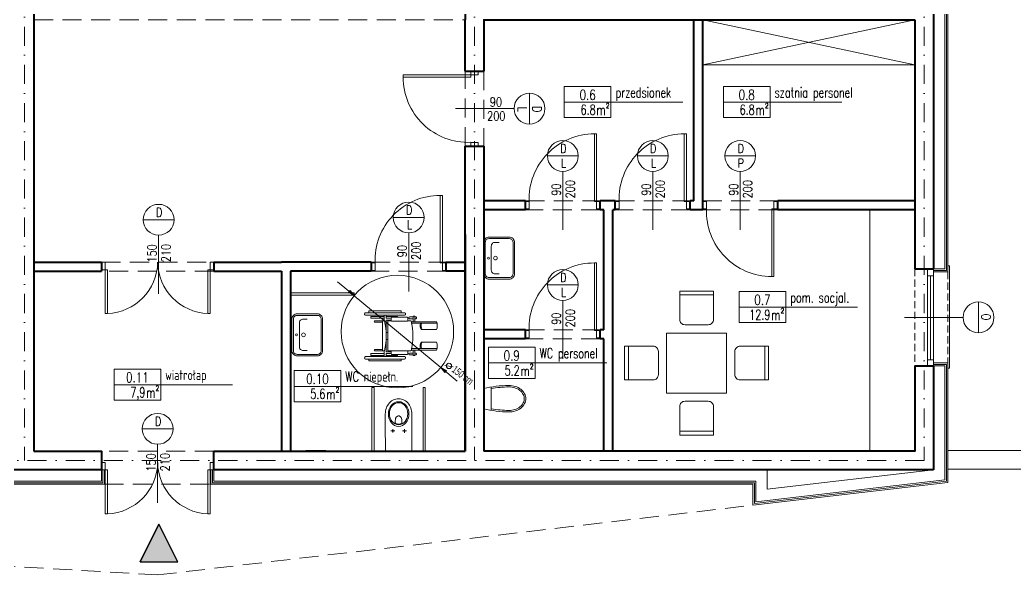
# Model space of a CAD drawing. Header units: millimetres. Extents: x -105266 to 178069, y 491 to 168574.
# Drawn here: x 10155 to 11482, y 27174 to 27932 of the extents above; entities that cross this region are included whole.
import ezdxf
from ezdxf.enums import TextEntityAlignment as Align

# ---------------------------------------------------------------- set-up
doc = ezdxf.new("R2010")
doc.units = ezdxf.units.MM
for name, pattern in [('DASHDOT', [25.4, 12.7, -6.35, 0, -6.35]), ('DASHED', [19.05, 12.7, -6.35]), ('HIDDEN2', [4.7625, 3.175, -1.5875])]:
    doc.linetypes.add(name, pattern=pattern)
doc.layers.get('defpoints').update_dxf_attribs({"color": 4})
for name, color, linetype, lineweight in [('A- NAD', 111, 'DASHED', 15), ('A-MEBLE', 253, 'Continuous', 5), ('A-OSIE', 7, 'DASHDOT', 0), ('A-SCIANY DZIAŁOWE', 1, 'Continuous', 40), ('A-STOLARKA OKIENNA', 1, 'Continuous', 5), ('A-WIDOK', 111, 'Continuous', 15), ('A-wykończenia', 6, 'Continuous', 13), ('A04_KONSTRUKCJA PONIZEJ', 2, 'HIDDEN2', 0), ('A07_DRZWI_OKNA', 4, 'Continuous', 5), ('A08_OPIS DRZWI_OKIEN', 9, 'Continuous', 9), ('A10_OPIS', 4, 'Continuous', 15), ('A13_WYPOSAZENIE SANITARNE', 41, 'Continuous', 9), ('A16_OPIS_POM', 2, 'Continuous', 9), ('sciany murowane', 3, 'Continuous', 40)]:
    doc.layers.add(name, color=color, linetype=linetype, lineweight=lineweight)
doc.styles.add('ROMANS', font='romans', dxfattribs={"width": 0.7})
doc.styles.add('WYM', font='ROMANS.SHX', dxfattribs={"width": 0.75})
doc.dimstyles.new('PM-100', dxfattribs={"dimscale": 2.8, "dimtxt": 8, "dimasz": 0.5, "dimexe": 0, "dimexo": 0, "dimgap": 2, "dimtad": 1, "dimdec": 1, "dimrnd": 0.1, "dimzin": 13, "dimdsep": 46, "dimtxsty": 'ROMANS', "dimblk": 'Q', "dimcen": 0, "dimse1": 1, "dimse2": 1, "dimclrd": 256, "dimclre": 251, "dimclrt": 41, "dimadec": 1, "dimazin": 0, "dimtfac": 1, "dimtdec": 1, "dimtix": 1, "dimtmove": 1, "dimatfit": 0, "dimldrblk": 'NONE', "dimfxl": 1, "dimtolj": 1, "dimtzin": 13, "dimlwd": -1, "dimlwe": 0, "dimarcsym": 0})

# ---------------------------------------------------------------- blocks, each defined once
blk = doc.blocks.new('A$C0A0820CA')
at = {"layer": 'A-STOLARKA OKIENNA'}
for points in [[(5, 5), (5, 95), (8, 95), (8, 5)], [(0, 5), (5, 5), (5, -5), (0, -5)], [(95, 5), (100, 5), (100, -5), (95, -5)]]:
    blk.add_lwpolyline(points, close=True, dxfattribs=at)
blk.add_arc((8.4, 8.4), 86.6, 357.7776, 90.2803, dxfattribs=at)
blk = doc.blocks.new('MW-0-152')
at = {"layer": 'A13_WYPOSAZENIE SANITARNE', "linetype": 'ByBlock'}
blk.add_line((-15.5, -10), (15.5, -10), dxfattribs=at)
blk.add_lwpolyline([(-13.5, 0, 0.053819), (-17.7, -33.3, 0.078305), (-16.3, -42.2, 0.087719), (-12.6, -49.3, 0.105432), (-6.6, -54.4, 0.122623), (0, -56, 0.122623), (6.6, -54.4, 0.105432), (12.6, -49.3, 0.087719), (16.3, -42.2, 0.078305), (17.7, -33.3, 0.053819), (13.5, 0)], format="xyb", close=True, dxfattribs=at)
blk.add_lwpolyline([(-13.5, -10, 0.037963), (-15.7, -33.3, 0.078126), (-14.4, -41.6, 0.087719), (-11, -48.1, 0.105432), (-5.6, -52.6, 0.122623), (0, -54, 0.122623), (5.6, -52.6, 0.105432), (11, -48.1, 0.087719), (14.4, -41.6, 0.078126), (15.7, -33.3, 0.037963), (13.5, -10)], format="xyb", dxfattribs=at)
blk = doc.blocks.new('MW-0-105')
at = {"layer": 'A13_WYPOSAZENIE SANITARNE', "linetype": 'ByBlock'}
for points in [[(-21, -41), (21, -41, 0.414214), (28, -34), (28, -7, 0.414214), (21, 0), (-21, 0, 0.414214), (-28, -7), (-28, -34, 0.414214)], [(-21, -39), (21, -39, 0.414214), (26, -34), (26, -7, 0.414214), (21, -2), (-21, -2, 0.414214), (-26, -7), (-26, -34, 0.414214)]]:
    blk.add_lwpolyline(points, format="xyb", close=True, dxfattribs=at)
blk.add_lwpolyline([(21, -20.5), (21, -15, 0.414214), (16, -10), (-16, -10, 0.414214), (-21, -15), (-21, -20.5)], format="xyb", dxfattribs=at)
for centre, radius in [((0, -15.5), 2.5), ((0, -6.3), 1.29)]:
    blk.add_circle(centre, radius, dxfattribs=at)
blk = doc.blocks.new('B05X0605')
at = {"layer": 'A-MEBLE', "linetype": 'Continuous'}
for p, q in [((118.5, 187), (73.5, 187)), ((5, 118.5), (5, 73.5)), ((187, 118.5), (187, 73.5)), ((118.5, 5), (73.5, 5))]:
    blk.add_line(p, q, dxfattribs=at)
for points in [[(73.5, 154, 0.414214), (80.5, 147), (111.5, 147, 0.414214), (118.5, 154), (118.5, 192), (73.5, 192)], [(38, 73.5, 0.414214), (45, 80.5), (45, 111.5, 0.414214), (38, 118.5), (0, 118.5), (0, 73.5)], [(154, 73.5, -0.414214), (147, 80.5), (147, 111.5, -0.414214), (154, 118.5), (192, 118.5), (192, 73.5)], [(73.5, 38, -0.414214), (80.5, 45), (111.5, 45, -0.414214), (118.5, 38), (118.5, 0), (73.5, 0)]]:
    blk.add_lwpolyline(points, format="xyb", close=True, dxfattribs=at)
at = {"layer": 'A-MEBLE'}
blk.add_lwpolyline([(56, 136), (136, 136), (136, 56), (56, 56)], close=True, dxfattribs=at)
blk = doc.blocks.new('A$C06155931')
at = {"layer": 'A-STOLARKA OKIENNA'}
for points in [[(5, 5), (5, 63.4), (8, 63.4), (8, 5)], [(142, 5), (142, 63.4), (145, 63.4), (145, 5)], [(0, 5), (5, 5), (5, -5), (0, -5)], [(0, 5), (5, 5), (5, -5), (0, -5)], [(145, 5), (150, 5), (150, -5), (145, -5)]]:
    blk.add_lwpolyline(points, close=True, dxfattribs=at)
for centre, start, end in [((5.3, -6.3), 1.0982, 87.7503), ((144.7, -6.3), 92.2497, 178.9018)]:
    blk.add_arc(centre, 69.8, start, end, dxfattribs=at)
blk = doc.blocks.new('A$C3C107989')
at = {"layer": 'A13_WYPOSAZENIE SANITARNE', "lineweight": 0}
for points in [[(17.6, 0), (17.7, -12), (17.8, -23.9), (17.8, -47.8), (17.8, -49.8), (17.6, -51.8), (17.3, -53.7), (16.9, -55.7), (16.3, -57.6), (15.5, -59.4), (14.6, -61.2), (13.5, -62.8), (12.3, -64.3), (10.8, -65.7), (9.3, -67), (7.6, -68), (5.8, -68.8), (3.9, -69.5), (2, -69.9), (0, -70), (-2, -69.9), (-4, -69.5), (-5.8, -68.8), (-7.6, -68), (-9.3, -67), (-10.9, -65.7), (-12.3, -64.3), (-13.6, -62.8), (-14.7, -61.2), (-15.6, -59.4), (-16.3, -57.6), (-16.9, -55.7), (-17.3, -53.7), (-17.6, -51.8), (-17.8, -49.8), (-17.8, -47.8), (-17.8, -23.9), (-17.7, -12), (-17.6, 0)], [(-17.6, 0), (17.6, 0)]]:
    blk.add_lwpolyline(points, dxfattribs=at)
for points in [[(-7.8, -27.7), (-7.5, -27.7), (-7.2, -27.5), (-7.1, -27.3), (-7, -27), (-7.1, -26.7), (-7.2, -26.5), (-7.5, -26.3), (-7.8, -26.2), (-8, -26.3), (-8.3, -26.5), (-8.5, -26.7), (-8.5, -27), (-8.5, -27.3), (-8.3, -27.5), (-8, -27.7)], [(-4.5, -37.9), (-4.4, -37.6), (-4.3, -37.3), (-4.1, -37.1), (-3.8, -36.9), (-2.9, -36.5), (-2, -36.3), (-1, -36.1), (0, -36.1), (1, -36.1), (2, -36.3), (2.9, -36.5), (3.8, -36.9), (4.1, -37.1), (4.3, -37.3), (4.4, -37.6), (4.4, -37.9), (4.4, -40.7), (4.3, -42.1), (4, -43.5), (3.8, -44.2), (3.5, -44.9), (3.1, -45.5), (2.6, -46), (2, -46.4), (1.4, -46.7), (0.7, -47), (0, -47), (-0.7, -47), (-1.4, -46.7), (-2.1, -46.4), (-2.6, -46), (-3.1, -45.5), (-3.5, -44.9), (-3.8, -44.2), (-4, -43.5), (-4.3, -42.1), (-4.4, -40.7)]]:
    blk.add_lwpolyline(points, close=True, dxfattribs=at)
at = {"layer": 'A13_WYPOSAZENIE SANITARNE'}
for points in [[(-7.8, -24.5), (-7.8, -29.5)], [(7.7, -24.8), (7.7, -29.3)], [(-10.4, -27), (-5.1, -27)], [(5.1, -27), (10.2, -27)]]:
    blk.add_lwpolyline(points, dxfattribs=at)
at = {"layer": 'A13_WYPOSAZENIE SANITARNE', "lineweight": 0}
blk.add_circle((7.7, -27), 0.752, dxfattribs=at)
for centre, major_axis, ratio in [((0, -49.5), (0, -16.5), 0.829441), ((0, -49.9), (0, -14.8), 0.831158)]:
    blk.add_ellipse(centre, major_axis=major_axis, ratio=ratio, start_param=0, end_param=6.283185, dxfattribs=at)
blk = doc.blocks.new('drzwi opis')
for p, q in [((-29.3, 124.9), (29.3, 124.9)), ((0, 95.6), (0, -15.6))]:
    blk.add_line(p, q)
blk.add_circle((0, 124.9), 29.3)
at = {"style": 'ROMANS', "width": 0.7}
for tag, p in [('WDNR', (1.1, 127.5)), ('WDPPOZ', (0, 102.7))]:
    blk.add_attdef(tag, text='', height=17, dxfattribs=at).set_placement(p, align=Align.CENTER)
for tag, p in [('WDS', (-4.1, -6)), ('WDH', (22.5, -6.4))]:
    blk.add_attdef(tag, text='', height=17, rotation=90, dxfattribs=at).set_placement(p, align=Align.CENTER)
blk = doc.blocks.new('opis-pomieszczenie')
for p, q in [((0, 21.8), (0, -21.4)), ((-64.8, 0), (99.9, 0))]:
    blk.add_line(p, q)
blk.add_lwpolyline([(0, 21.8), (-64.8, 21.8), (-64.8, -21.4), (0, -21.4)])
at = {"style": 'ROMANS', "width": 0.7}
for s, height, p in [('m', 14.3, (-13.8, -18)), ('2', 7.15, (-4.6, -8.4))]:
    blk.add_text(s, height=height, dxfattribs=at).set_placement(p, align=Align.CENTER)
blk.add_attdef('NR', text='', height=14.3, dxfattribs=at).set_placement((-32.4, 2.8), align=Align.CENTER)
for tag, p in [('POMIESZCZENIE', (6.3, 3.9)), ('POS', (6.3, -17.6))]:
    blk.add_attdef(tag, p, '', height=14.3, dxfattribs=at)
blk.add_attdef('POW', text='', height=14.3, dxfattribs=at).set_placement((-27, -17.4), align=Align.RIGHT)
blk = doc.blocks.new('A$C594607AF')
at = {"layer": 'A-MEBLE'}
for p, q in [((46.8, 67.9), (-5.2, 67.9)), ((42.4, 70.5), (-0.8, 70.5)), ((-0.8, 70.5), (-0.8, 67.9)), ((42.4, 70.5), (42.4, 67.9)), ((-5.2, 64.7), (46.8, 64.7)), ((1.8, 63), (1.8, 60.4)), ((19.6, 63), (1.8, 63)), ((19.6, 60.4), (1.8, 60.4)), ((7.2, 57.1), (6.6, 57.1)), ((6.6, 55.3), (17.5, 55.3)), ((9.6, 57.1), (9, 57.1)), ((12.1, 57.1), (11.4, 57.1)), ((14.6, 57.1), (13.9, 57.1)), ((17.5, 57.1), (16.4, 57.1)), ((17.5, 57.1), (19.9, 57.1)), ((17.5, 16.9), (17.5, 57.1)), ((17.5, 57.1), (19.9, 57.1)), ((19.6, 64.7), (19.6, 57.1)), ((22.1, 64.7), (22.1, 60.6)), ((37.3, 63), (22.1, 63)), ((22.1, 60.6), (29, 60.6)), ((22.1, 58.1), (29, 58.1)), ((22.1, 58.1), (22.1, 41.7)), ((24.6, 57.1), (29.2, 57.1)), ((24.6, 16.9), (24.6, 57.1)), ((24.6, 57.1), (29.2, 57.1)), ((50.7, 61.9), (29.3, 61.9)), ((50.7, 61.9), (29.3, 61.9)), ((29.3, 56.8), (50.7, 56.8)), ((29.3, 56.8), (50.7, 56.8)), ((37.3, 63), (37.3, 61.9)), ((50.8, 57.1), (55.4, 57.1)), ((50.8, 57.1), (55.4, 57.1)), ((58.5, 62.3), (53.3, 62.3)), ((53.3, 59.9), (58.5, 59.9)), ((55.7, 55.9), (89.3, 55.9)), ((56.1, 53.9), (90.1, 53.9)), ((58.5, 55.9), (58.5, 63.1)), ((58.5, 63.1), (60.7, 63.1)), ((60.7, 63.1), (60.7, 55.9)), ((62.1, 62.3), (60.7, 62.3)), ((62.1, 59.9), (60.7, 59.9)), ((22.1, 41.7), (24.6, 41.7)), ((24.6, 41.7), (22.1, 41.7)), ((89.3, 45.3), (68.9, 45.3)), ((24.6, 32.3), (22.1, 32.3)), ((22.1, 15.9), (22.1, 32.3)), ((89.3, 28.7), (68.9, 28.7)), ((1.8, 11), (1.8, 13.6)), ((19.6, 13.6), (1.8, 13.6)), ((6.6, 18.7), (17.5, 18.7)), ((7.2, 16.9), (6.6, 16.9)), ((9.6, 16.9), (9, 16.9)), ((12.1, 16.9), (11.4, 16.9)), ((14.6, 16.9), (13.9, 16.9)), ((17.5, 16.9), (16.4, 16.9)), ((17.5, 16.9), (19.9, 16.9)), ((19.6, 9.3), (19.6, 16.9)), ((22.1, 15.9), (29, 15.9)), ((22.1, 13.4), (29, 13.4)), ((22.1, 9.3), (22.1, 13.4)), ((24.6, 16.9), (29.2, 16.9)), ((29.3, 17.2), (50.7, 17.2)), ((50.8, 16.9), (55.4, 16.9)), ((53.3, 14.1), (58.5, 14.1)), ((55.7, 18.1), (89.3, 18.1)), ((56.1, 20.1), (90.1, 20.1)), ((58.5, 18.1), (58.5, 10.9)), ((60.7, 10.9), (60.7, 18.1)), ((62.1, 14.1), (60.7, 14.1)), ((-5.2, 9.3), (46.8, 9.3)), ((46.8, 6.1), (-5.2, 6.1)), ((-0.8, 3.5), (-0.8, 6.1)), ((42.4, 3.5), (-0.8, 3.5)), ((19.6, 11), (1.8, 11)), ((37.3, 11), (22.1, 11)), ((50.7, 12.1), (29.3, 12.1)), ((37.3, 11), (37.3, 12.1)), ((42.4, 3.5), (42.4, 6.1)), ((58.5, 11.7), (53.3, 11.7)), ((58.5, 10.9), (60.7, 10.9)), ((62.1, 11.7), (60.7, 11.7))]:
    blk.add_line(p, q, dxfattribs=at)
for centre, radius, start, end in [((-5, 66.3), 1.62, 83.3484, 263.3484), ((46.7, 66.3), 1.62, 276.6516, 96.6516), ((8.8, 56.2), 2.43, 157.5799, 202.4201), ((8.1, 59.4), 2.43, 248.7013, 291.2987), ((10.5, 59.4), 2.43, 248.7013, 291.2987), ((13, 59.4), 2.43, 248.7013, 291.2987), ((15.5, 59.4), 2.43, 248.7013, 291.2987), ((-64.5, 37), 86.8, 346.5803, 13.4197), ((35.8, 59.4), 6.91, 158.6958, 201.3042), ((35.8, 59.4), 6.91, 158.6958, 201.3042), ((44.2, 59.4), 6.91, 338.6958, 21.3042), ((44.2, 59.4), 6.91, 338.6958, 21.3042), ((53.7, 61.1), 1.29, 111.1935, 248.8065), ((-29, 37), 86.8, 346.5803, 13.4197), ((61.6, 61.1), 1.29, 291.1935, 68.8065), ((80.7, 50.6), 12.9, 165.0649, 204.3854), ((80.7, 50.6), 11.7, 165.0649, 207.0325), ((77.6, 50.6), 12.9, 335.6146, 24.3854), ((80.7, 23.4), 12.9, 155.6146, 194.9351), ((80.7, 23.4), 11.7, 152.9675, 194.9351), ((77.6, 23.4), 12.9, 335.6146, 24.3854), ((8.8, 17.8), 2.43, 157.5799, 202.4201), ((8.1, 14.6), 2.43, 68.7013, 111.2987), ((10.5, 14.6), 2.43, 68.7013, 111.2987), ((13, 14.6), 2.43, 68.7013, 111.2987), ((15.5, 14.6), 2.43, 68.7013, 111.2987), ((35.8, 14.6), 6.91, 158.6958, 201.3042), ((44.2, 14.6), 6.91, 338.6958, 21.3042), ((53.7, 12.9), 1.29, 111.1935, 248.8065), ((61.6, 12.9), 1.29, 291.1935, 68.8065), ((-5, 7.7), 1.62, 96.6516, 276.6516), ((46.7, 7.7), 1.62, 263.3484, 83.3484)]:
    blk.add_arc(centre, radius, start, end, dxfattribs=at)
blk = doc.blocks.new('A$C50B7139D')
at = {"layer": 'A-MEBLE'}
h = blk.add_hatch(color=256, dxfattribs=at)
h.dxf.hatch_style = 1
h.paths.add_polyline_path([(-117.6, 106.2), (-112.1, 99.5), (-119.7, 103.7)])
h = blk.add_hatch(color=256, dxfattribs=at)
h.dxf.hatch_style = 1
h.paths.add_polyline_path([(11, -0.3), (3.4, 3.9), (9, -2.8)])
blk.add_line((3.4, 3.9), (-112.2, 99.4), dxfattribs=at)
for points in [[(-112.1, 99.5), (-134.2, 117.8)], [(3.4, 3.9), (25.5, -14.4)]]:
    blk.add_lwpolyline(points, dxfattribs=at)
for points in [[(-117.6, 106.2), (-112.1, 99.5), (-119.7, 103.7)], [(11, -0.3), (3.4, 3.9), (9, -2.8)]]:
    blk.add_lwpolyline(points, close=True, dxfattribs=at)
blk.add_circle((-54.4, 51.6), 75, dxfattribs=at)
at = {"layer": 'A16_OPIS_POM'}
blk.add_line((8.9, 6.4), (19.8, 4.8), dxfattribs=at)
blk.add_circle((14.4, 5.8), 3.53, dxfattribs=at)
blk.add_blockref('A$C594607AF', (-91.7, 8.9))
at = {"layer": 'A16_OPIS_POM', "insert": (23.3, 6.8), "char_height": 10, "attachment_point": 1, "rotation": 322.7249, "style": 'ROMANS'}
blk.add_mtext_dynamic_manual_height_columns('{\\fArial Narrow|b0|i0|c0|p34;150 cm}', width=102.116, gutter_width=12.5, heights=[0], dxfattribs=at)
blk = doc.blocks.new('Q')
for p, q in [((-4, 0), (4, 0)), ((0, 8), (0, -8))]:
    blk.add_line(p, q)
at = {"const_width": 0.7}
blk.add_lwpolyline([(4, 4), (-4, -4)], dxfattribs=at)
blk = doc.blocks.new('*D526')
at = {"layer": 'A10_OPIS', "transparency": 16777216}
blk.add_line((8362.5, 26863), (10159.7, 26863), dxfattribs=at)
at = {"layer": 'defpoints', "color": 0, "transparency": 16777216}
for p in [(8361.1, 27463), (10161.1, 27144.5), (10161.1, 26863)]:
    blk.add_point(p, dxfattribs=at)
at = {"layer": 'A10_OPIS', "transparency": 16777216, "xscale": 1.399999999999999, "yscale": 1.399999999999999, "zscale": 1.399999999999999, "rotation": 180}
blk.add_blockref('Q', (8361.1, 26863), dxfattribs=at)
at = {"layer": 'A10_OPIS', "transparency": 16777216, "xscale": 1.399999999999999, "yscale": 1.399999999999999, "zscale": 1.399999999999999}
blk.add_blockref('Q', (10161.1, 26863), dxfattribs=at)
at = {"layer": 'A10_OPIS', "color": 41, "transparency": 16777216, "insert": (9261.1, 26879.8), "char_height": 22.4, "attachment_point": 5, "style": 'ROMANS'}
blk.add_mtext('\\A1;1800', dxfattribs=at)
blk = doc.blocks.new('_None')
blk = doc.blocks.new('*D541')
at = {"layer": 'A10_OPIS', "transparency": 16777216}
blk.add_line((8331, 26763), (11391.2, 26763), dxfattribs=at)
at = {"layer": 'defpoints', "color": 0, "transparency": 16777216}
for p in [(8329.6, 27463), (11392.6, 27463), (11392.6, 26763)]:
    blk.add_point(p, dxfattribs=at)
at = {"layer": 'A10_OPIS', "transparency": 16777216, "xscale": 1.399999999999999, "yscale": 1.399999999999999, "zscale": 1.399999999999999, "rotation": 180}
blk.add_blockref('Q', (8329.6, 26763), dxfattribs=at)
at = {"layer": 'A10_OPIS', "transparency": 16777216, "xscale": 1.399999999999999, "yscale": 1.399999999999999, "zscale": 1.399999999999999}
blk.add_blockref('Q', (11392.6, 26763), dxfattribs=at)
at = {"layer": 'A10_OPIS', "color": 41, "transparency": 16777216, "insert": (9861.1, 26779.8), "char_height": 22.4, "attachment_point": 5, "style": 'ROMANS'}
blk.add_mtext('\\A1;3063', dxfattribs=at)
blk = doc.blocks.new('*D551')
at = {"layer": 'A10_OPIS', "transparency": 16777216}
for p, q in [((11842.6, 27345.9), (11842.6, 27347.3)), ((11842.6, 27313), (11842.6, 27344.5)), ((11842.6, 27311.6), (11842.6, 27310.2))]:
    blk.add_line(p, q, dxfattribs=at)
at = {"layer": 'defpoints', "color": 0, "transparency": 16777216}
for p in [(11332.6, 27344.5), (11842.6, 27344.5), (11332.6, 27313)]:
    blk.add_point(p, dxfattribs=at)
at = {"layer": 'A10_OPIS', "transparency": 16777216, "xscale": 1.399999999999999, "yscale": 1.399999999999999, "zscale": 1.399999999999999}
for p, rotation in [((11842.6, 27344.5), 270), ((11842.6, 27313), 90)]:
    blk.add_blockref('Q', p, dxfattribs=dict(at, rotation=rotation))
at = {"layer": 'A10_OPIS', "color": 41, "transparency": 16777216, "insert": (11825.8, 27328.7), "char_height": 22.4, "attachment_point": 5, "rotation": 90, "style": 'ROMANS'}
blk.add_mtext('\\A1;31.5', dxfattribs=at)
blk = doc.blocks.new('*D552')
at = {"layer": 'A10_OPIS', "transparency": 16777216}
blk.add_line((11842.6, 27345.9), (11842.6, 27943.1), dxfattribs=at)
at = {"layer": 'defpoints', "color": 0, "transparency": 16777216}
for p in [(11561.1, 27944.5), (11842.6, 27944.5), (11332.6, 27344.5)]:
    blk.add_point(p, dxfattribs=at)
at = {"layer": 'A10_OPIS', "transparency": 16777216, "xscale": 1.399999999999999, "yscale": 1.399999999999999, "zscale": 1.399999999999999}
for p, rotation in [((11842.6, 27944.5), 90), ((11842.6, 27344.5), 270)]:
    blk.add_blockref('Q', p, dxfattribs=dict(at, rotation=rotation))
at = {"layer": 'A10_OPIS', "color": 41, "transparency": 16777216, "insert": (11825.8, 27644.5), "char_height": 22.4, "attachment_point": 5, "rotation": 90, "style": 'ROMANS'}
blk.add_mtext('\\A1;600', dxfattribs=at)
blk = doc.blocks.new('*D556')
at = {"layer": 'A10_OPIS', "transparency": 16777216}
blk.add_line((11892.6, 27355.6), (11892.6, 27314.4), dxfattribs=at)
at = {"layer": 'defpoints', "color": 0, "transparency": 16777216}
for p in [(11133.6, 27357), (11133.6, 27313), (11892.6, 27313)]:
    blk.add_point(p, dxfattribs=at)
at = {"layer": 'A10_OPIS', "transparency": 16777216, "xscale": 1.399999999999999, "yscale": 1.399999999999999, "zscale": 1.399999999999999}
for p, rotation in [((11892.6, 27357), 90), ((11892.6, 27313), 270)]:
    blk.add_blockref('Q', p, dxfattribs=dict(at, rotation=rotation))
at = {"layer": 'A10_OPIS', "color": 41, "transparency": 16777216, "insert": (11875.8, 27335), "char_height": 22.4, "attachment_point": 5, "rotation": 90, "style": 'ROMANS'}
blk.add_mtext('\\A1;44', dxfattribs=at)
blk = doc.blocks.new('*D557')
at = {"layer": 'A10_OPIS', "transparency": 16777216}
blk.add_line((11892.6, 27314.4), (11892.6, 27677.6), dxfattribs=at)
at = {"layer": 'defpoints', "color": 0, "transparency": 16777216}
for p in [(11548.6, 27679), (11892.6, 27679), (11133.6, 27313)]:
    blk.add_point(p, dxfattribs=at)
at = {"layer": 'A10_OPIS', "transparency": 16777216, "xscale": 1.399999999999999, "yscale": 1.399999999999999, "zscale": 1.399999999999999}
for p, rotation in [((11892.6, 27679), 90), ((11892.6, 27313), 270)]:
    blk.add_blockref('Q', p, dxfattribs=dict(at, rotation=rotation))
at = {"layer": 'A10_OPIS', "color": 41, "transparency": 16777216, "insert": (11875.8, 27496), "char_height": 22.4, "attachment_point": 5, "rotation": 90, "style": 'ROMANS'}
blk.add_mtext('\\A1;366', dxfattribs=at)

msp = doc.modelspace()

# ---------------------------------------------------------------- hatches: boundary and pattern name
h = msp.add_hatch(color=256)
h.dxf.hatch_style = 1
h.paths.add_polyline_path([(10365.31, 27209.55), (10340.31, 27259.55), (10315.31, 27209.55)])

# ---------------------------------------------------------------- linework, layer by layer
msp.add_line((10315.31, 27209.55), (10340.31, 27259.55))
msp.add_lwpolyline([(10365.31, 27209.55), (10340.31, 27259.55), (10315.31, 27209.55)], close=True)
at = {"layer": 'A- NAD', "ltscale": 2}
for p, q in [((10173.59, 27931.99), (10748.59, 27931.99)), ((10748.59, 27763.72), (10748.59, 27863.72)), ((10773.59, 27863.72), (10773.59, 27763.72)), ((10829.02, 27690.99), (10929.02, 27690.99)), ((10949.02, 27690.99), (11049.02, 27690.99)), ((11065.59, 27690.99), (11165.59, 27690.99)), ((10929.02, 27678.99), (10829.02, 27678.99)), ((11049.02, 27678.99), (10949.02, 27678.99)), ((11165.59, 27678.99), (11065.59, 27678.99)), ((10263.59, 27608.99), (10413.59, 27608.99)), ((10413.59, 27596.99), (10263.59, 27596.99)), ((10623.48, 27608.99), (10723.48, 27608.99)), ((10723.48, 27596.99), (10623.48, 27596.99)), ((10829.02, 27518.99), (10929.02, 27518.99)), ((10929.02, 27506.99), (10829.02, 27506.99)), ((10413.59, 27356.99), (10263.59, 27356.99)), ((10338.59, 27191.99), (8299.59, 27312.99)), ((10267.59, 27312.99), (10409.59, 27312.99)), ((10338.59, 27191.99), (11132.59, 27285.05))]:
    msp.add_line(p, q, dxfattribs=at)
at = {"layer": 'A-MEBLE'}
for p, q in [((11348.59, 27871.99), (11065.59, 27931.99)), ((11065.59, 27871.99), (11348.59, 27931.99)), ((11348.59, 27871.99), (11065.59, 27871.99)), ((11288.59, 27678.99), (11288.59, 27356.99))]:
    msp.add_line(p, q, dxfattribs=at)
for points in [[(10515.59, 27568.09), (10600.59, 27568.09), (10600.59, 27565.09), (10515.59, 27565.09), (10515.59, 27568.09)], [(10624.38, 27356.99), (10624.38, 27441.99), (10627.38, 27441.99), (10627.38, 27356.99), (10624.38, 27356.99)], [(10695.56, 27356.99), (10695.56, 27441.99), (10692.56, 27441.99), (10692.56, 27356.99), (10695.56, 27356.99)]]:
    msp.add_lwpolyline(points, dxfattribs=at)
at = {"layer": 'A-OSIE', "ltscale": 2}
for p, q in [((10161.09, 29144.49), (10161.09, 27344.49)), ((10761.09, 29144.49), (10761.09, 27344.49)), ((11361.09, 29144.49), (11361.09, 27344.49)), ((11361.09, 27344.49), (8361.09, 27344.49))]:
    msp.add_line(p, q, dxfattribs=at)
at = {"layer": 'A-SCIANY DZIAŁOWE'}
for p, q in [((11053.59, 27690.99), (11053.59, 27931.99)), ((11065.59, 27678.99), (11065.59, 27931.99)), ((10829.02, 27690.99), (10773.59, 27690.99)), ((10829.02, 27678.99), (10829.02, 27690.99)), ((10949.02, 27690.99), (10929.02, 27690.99)), ((10929.02, 27678.99), (10929.02, 27690.99)), ((10949.02, 27678.99), (10949.02, 27690.99)), ((11049.02, 27678.99), (11049.02, 27690.99)), ((11053.59, 27690.99), (11049.02, 27690.99)), ((11348.59, 27690.99), (11165.59, 27690.99)), ((11165.59, 27678.99), (11165.59, 27690.99)), ((10829.02, 27678.99), (10773.59, 27678.99)), ((10933.59, 27678.99), (10929.02, 27678.99)), ((10933.59, 27518.99), (10933.59, 27678.99)), ((10945.59, 27356.99), (10945.59, 27678.99)), ((10949.02, 27678.99), (10945.59, 27678.99)), ((11065.59, 27678.99), (11049.02, 27678.99)), ((11348.59, 27678.99), (11165.59, 27678.99)), ((10173.59, 27608.99), (10263.59, 27608.99)), ((10173.59, 27596.99), (10263.59, 27596.99)), ((10263.59, 27608.99), (10263.59, 27596.99)), ((10413.59, 27608.99), (10503.59, 27608.99)), ((10413.59, 27608.99), (10413.59, 27596.99)), ((10413.59, 27596.99), (10503.59, 27596.99)), ((10623.48, 27608.99), (10503.59, 27608.99)), ((10503.59, 27596.99), (10503.59, 27356.99)), ((10515.59, 27596.99), (10515.59, 27356.99)), ((10623.48, 27596.99), (10515.59, 27596.99)), ((10623.48, 27608.99), (10623.48, 27596.99)), ((10829.02, 27518.99), (10773.59, 27518.99)), ((10829.02, 27506.99), (10829.02, 27518.99)), ((10929.02, 27506.99), (10929.02, 27518.99)), ((10933.59, 27518.99), (10929.02, 27518.99)), ((10829.02, 27506.99), (10773.59, 27506.99)), ((10933.59, 27506.99), (10929.02, 27506.99)), ((10933.59, 27356.99), (10933.59, 27506.99))]:
    msp.add_line(p, q, dxfattribs=at)
msp.add_lwpolyline([(10748.59, 27596.99), (10723.48, 27596.99), (10723.48, 27608.99), (10748.59, 27608.99)], dxfattribs=at)
at = {"layer": 'A-WIDOK'}
for p, q in [((11392.59, 27357.99), (11727.16, 27357.99)), ((11392.59, 27332.99), (11727.16, 27332.99))]:
    msp.add_line(p, q, dxfattribs=at)
msp.add_lwpolyline([(11392.59, 27599.99), (11392.59, 27603.99), (11394.59, 27603.99), (11394.59, 27467.66), (11392.59, 27467.66)], dxfattribs=at)
at = {"layer": 'A-wykończenia'}
for p, q in [((11388.59, 28105.94), (11388.59, 27599.99)), ((11390.59, 28107.94), (11390.59, 27597.99)), ((11392.59, 28109.94), (11392.59, 27595.99)), ((11373.59, 27599.99), (11388.59, 27599.99)), ((11373.59, 27597.99), (11390.59, 27597.99)), ((11373.59, 27595.99), (11392.59, 27595.99)), ((11373.59, 27474.8), (11392.59, 27474.8)), ((11373.59, 27472.8), (11390.59, 27472.8)), ((11373.59, 27470.8), (11388.59, 27470.8)), ((11388.59, 27470.8), (11388.59, 27318.62)), ((11390.59, 27472.8), (11390.59, 27316.84)), ((11392.59, 27474.8), (11392.59, 27315.05)), ((10263.59, 27339.49), (10263.59, 27316.99)), ((10265.59, 27331.99), (10265.59, 27314.99)), ((10267.59, 27331.99), (10267.59, 27312.99)), ((10409.59, 27331.99), (10409.59, 27312.99)), ((10411.59, 27331.99), (10411.59, 27314.99)), ((10413.59, 27339.49), (10413.59, 27316.99)), ((11151.59, 27331.99), (11151.59, 27306.37)), ((11373.59, 27331.99), (11151.59, 27306.37)), ((11388.59, 27318.62), (11136.59, 27289.54)), ((10267.59, 27312.99), (9714.63, 27312.99)), ((10265.59, 27314.99), (9716.63, 27314.99)), ((10263.59, 27316.99), (9718.63, 27316.99)), ((10409.59, 27312.99), (11132.59, 27312.99)), ((10411.59, 27314.99), (11134.59, 27314.99)), ((10413.59, 27316.99), (11136.59, 27316.99)), ((11392.59, 27315.05), (11132.59, 27285.05)), ((11132.59, 27312.99), (11132.59, 27285.05)), ((11390.59, 27316.84), (11134.59, 27287.3)), ((11134.59, 27314.99), (11134.59, 27287.3)), ((11136.59, 27316.99), (11136.59, 27289.54))]:
    msp.add_line(p, q, dxfattribs=at)
at = {"layer": 'A04_KONSTRUKCJA PONIZEJ', "ltscale": 3}
for p, q in [((11348.59, 27599.99), (11348.59, 27470.8)), ((11392.59, 27595.99), (11392.59, 27474.8))]:
    msp.add_line(p, q, dxfattribs=at)
at = {"layer": 'A07_DRZWI_OKNA'}
for p, q in [((11365.59, 27590.99), (11373.59, 27590.99)), ((11369.59, 27590.99), (11369.59, 27478.8)), ((11365.59, 27478.8), (11373.59, 27478.8))]:
    msp.add_line(p, q, dxfattribs=at)
msp.add_lwpolyline([(11373.59, 27470.8), (11373.59, 27599.99), (11365.59, 27599.99), (11365.59, 27470.8)], dxfattribs=at)
at = {"layer": 'sciany murowane'}
for p, q in [((10173.59, 29131.99), (10173.59, 27356.99)), ((11373.59, 28105.94), (11373.59, 27599.99)), ((10748.59, 27863.72), (10748.59, 27931.99)), ((10773.59, 27931.99), (10773.59, 27863.72)), ((10748.59, 27863.72), (10773.59, 27863.72)), ((10748.59, 27356.99), (10748.59, 27763.72)), ((10748.59, 27763.72), (10773.59, 27763.72)), ((10773.59, 27763.72), (10773.59, 27506.99)), ((10748.59, 27645.99), (10748.59, 27356.99)), ((11348.59, 27599.99), (11373.59, 27599.99)), ((10773.59, 27506.99), (10773.59, 27356.99)), ((11348.59, 27470.8), (11373.59, 27470.8)), ((11373.59, 27470.8), (11373.59, 27331.99)), ((10413.59, 27331.99), (10413.59, 27356.99)), ((10413.59, 27356.99), (10748.59, 27356.99)), ((10574.79, 27356.99), (10748.59, 27356.99)), ((11373.59, 27331.99), (10413.59, 27331.99))]:
    msp.add_line(p, q, dxfattribs=at)
for points in [[(10748.59, 28030.74), (10748.59, 27931.99)], [(10773.59, 27931.99), (10773.59, 27931.99), (11348.59, 27931.99)], [(11348.59, 27931.99), (11348.59, 27599.99)], [(11348.59, 27470.8), (11348.59, 27356.99), (10773.59, 27356.99)], [(10173.59, 27356.99), (10263.59, 27356.99), (10263.59, 27331.99), (9718.63, 27331.99)], [(10562.79, 27356.99), (10536.09, 27356.99)]]:
    msp.add_lwpolyline(points, dxfattribs=at)

# ---------------------------------------------------------------- block references
at = {"xscale": -1}
for name, p, rotation in [('A$C0A0820CA', (10761.09, 27863.72), 90), ('A$C06155931', (10263.59, 27603.99), 180), ('A$C06155931', (10263.59, 27336.99), 180)]:
    msp.add_blockref(name, p, dxfattribs=dict(at, rotation=rotation))
for p in [(10929.02, 27684.99), (11049.02, 27684.99), (10723.48, 27602.99), (10929.02, 27512.99)]:
    msp.add_blockref('A$C0A0820CA', p, dxfattribs=at)
for name, p, rotation in [('A$C0A0820CA', (11165.59, 27684.99), 180), ('B05X0605', (11153.46, 27378.56), 90), ('A$C3C107989', (10659.97, 27356.99), 180)]:
    msp.add_blockref(name, p, dxfattribs=dict(rotation=rotation))
msp.add_blockref('A$C50B7139D', (10712.76, 27464.86))
at = {"layer": 'A-MEBLE', "xscale": -1, "rotation": 90}
for name, p in [('MW-0-105', (10773.59, 27614.43)), ('MW-0-152', (10773.59, 27426.99))]:
    msp.add_blockref(name, p, dxfattribs=at)
at = {"layer": 'A-MEBLE', "rotation": 90}
msp.add_blockref('MW-0-105', (10517.59, 27512.09), dxfattribs=at)
at = {"layer": 'A08_OPIS DRZWI_OKIEN'}
ref = msp.add_blockref('drzwi opis', (10746.9, 27813.72), dxfattribs=dict(at, xscale=0.702000000001135, yscale=0.702000000001135, zscale=0.702000000001135, rotation=270))
ref.add_attrib('WDNR', 'D', dxfattribs={"layer": '0', "height": 11.93, "rotation": 270, "style": 'WYM', "width": 0.8}).set_placement((10838.58, 27813.06), align=Align.CENTER)
ref.add_attrib('WDPPOZ', 'L', dxfattribs={"layer": '0', "height": 11.93, "rotation": 270, "style": 'WYM', "width": 0.8}).set_placement((10818.99, 27812.8), align=Align.CENTER)
ref.add_attrib('WDS', '90', dxfattribs={"layer": '0', "height": 11.934, "style": 'WYM', "width": 0.8}).set_placement((10789.72, 27816.58), align=Align.CENTER)
ref.add_attrib('WDH', '200', dxfattribs={"layer": '0', "height": 11.934, "style": 'WYM', "width": 0.8}).set_placement((10790.24, 27797.93), align=Align.CENTER)
ref = msp.add_blockref('drzwi opis', (10879.02, 27662.91), dxfattribs=dict(at, xscale=0.702000000001135, yscale=0.702000000001135, zscale=0.702000000001135))
ref.add_attrib('WDNR', 'D', dxfattribs={"layer": '0', "height": 11.93, "style": 'WYM', "width": 0.8}).set_placement((10879.67, 27754.59), align=Align.CENTER)
ref.add_attrib('WDPPOZ', 'L', dxfattribs={"layer": '0', "height": 11.93, "style": 'WYM', "width": 0.8}).set_placement((10879.93, 27735), align=Align.CENTER)
ref.add_attrib('WDS', '90', dxfattribs={"layer": '0', "height": 11.934, "rotation": 90, "style": 'WYM', "width": 0.8}).set_placement((10876.16, 27705.73), align=Align.CENTER)
ref.add_attrib('WDH', '200', dxfattribs={"layer": '0', "height": 11.934, "rotation": 90, "style": 'WYM', "width": 0.8}).set_placement((10894.8, 27706.24), align=Align.CENTER)
ref = msp.add_blockref('drzwi opis', (10999.02, 27662.91), dxfattribs=dict(at, xscale=0.702000000001135, yscale=0.702000000001135, zscale=0.702000000001135))
ref.add_attrib('WDNR', 'D', dxfattribs={"layer": '0', "height": 11.93, "style": 'WYM', "width": 0.8}).set_placement((10999.67, 27754.59), align=Align.CENTER)
ref.add_attrib('WDPPOZ', 'L', dxfattribs={"layer": '0', "height": 11.93, "style": 'WYM', "width": 0.8}).set_placement((10999.93, 27735), align=Align.CENTER)
ref.add_attrib('WDS', '90', dxfattribs={"layer": '0', "height": 11.934, "rotation": 90, "style": 'WYM', "width": 0.8}).set_placement((10996.16, 27705.73), align=Align.CENTER)
ref.add_attrib('WDH', '200', dxfattribs={"layer": '0', "height": 11.934, "rotation": 90, "style": 'WYM', "width": 0.8}).set_placement((11014.8, 27706.24), align=Align.CENTER)
ref = msp.add_blockref('drzwi opis', (11115.59, 27662.91), dxfattribs=dict(at, xscale=0.702000000001135, yscale=0.702000000001135, zscale=0.702000000001135))
ref.add_attrib('WDNR', 'D', dxfattribs={"layer": '0', "height": 11.93, "style": 'WYM', "width": 0.8}).set_placement((11116.25, 27754.59), align=Align.CENTER)
ref.add_attrib('WDPPOZ', 'P', dxfattribs={"layer": '0', "height": 11.93, "style": 'WYM', "width": 0.8}).set_placement((11116.51, 27735), align=Align.CENTER)
ref.add_attrib('WDS', '90', dxfattribs={"layer": '0', "height": 11.934, "rotation": 90, "style": 'WYM', "width": 0.8}).set_placement((11112.73, 27705.73), align=Align.CENTER)
ref.add_attrib('WDH', '200', dxfattribs={"layer": '0', "height": 11.934, "rotation": 90, "style": 'WYM', "width": 0.8}).set_placement((11131.38, 27706.24), align=Align.CENTER)
ref = msp.add_blockref('drzwi opis', (10339.87, 27577.84), dxfattribs=dict(at, xscale=0.702000000001135, yscale=0.702000000001135, zscale=0.702000000001135))
ref.add_attrib('WDNR', 'D', dxfattribs={"layer": '0', "height": 11.93, "style": 'WYM', "width": 0.8}).set_placement((10340.52, 27669.53), align=Align.CENTER)
ref.add_attrib('WDS', '150', dxfattribs={"layer": '0', "height": 11.934, "rotation": 90, "style": 'WYM', "width": 0.8}).set_placement((10337.01, 27620.66), align=Align.CENTER)
ref.add_attrib('WDH', '210', dxfattribs={"layer": '0', "height": 11.934, "rotation": 90, "style": 'WYM', "width": 0.8}).set_placement((10355.66, 27621.18), align=Align.CENTER)
ref = msp.add_blockref('drzwi opis', (10673.48, 27580.91), dxfattribs=dict(at, xscale=0.702000000001135, yscale=0.702000000001135, zscale=0.702000000001135))
ref.add_attrib('WDNR', 'D', dxfattribs={"layer": '0', "height": 11.93, "style": 'WYM', "width": 0.8}).set_placement((10674.14, 27672.59), align=Align.CENTER)
ref.add_attrib('WDPPOZ', 'L', dxfattribs={"layer": '0', "height": 11.93, "style": 'WYM', "width": 0.8}).set_placement((10674.4, 27653), align=Align.CENTER)
ref.add_attrib('WDS', '90', dxfattribs={"layer": '0', "height": 11.934, "rotation": 90, "style": 'WYM', "width": 0.8}).set_placement((10670.63, 27623.73), align=Align.CENTER)
ref.add_attrib('WDH', '200', dxfattribs={"layer": '0', "height": 11.934, "rotation": 90, "style": 'WYM', "width": 0.8}).set_placement((10689.27, 27624.24), align=Align.CENTER)
ref = msp.add_blockref('drzwi opis', (10879.02, 27490.91), dxfattribs=dict(at, xscale=0.702000000001135, yscale=0.702000000001135, zscale=0.702000000001135))
ref.add_attrib('WDNR', 'D', dxfattribs={"layer": '0', "height": 11.93, "style": 'WYM', "width": 0.8}).set_placement((10879.67, 27582.59), align=Align.CENTER)
ref.add_attrib('WDPPOZ', 'L', dxfattribs={"layer": '0', "height": 11.93, "style": 'WYM', "width": 0.8}).set_placement((10879.93, 27563), align=Align.CENTER)
ref.add_attrib('WDS', '90', dxfattribs={"layer": '0', "height": 11.934, "rotation": 90, "style": 'WYM', "width": 0.8}).set_placement((10876.16, 27533.73), align=Align.CENTER)
ref.add_attrib('WDH', '200', dxfattribs={"layer": '0', "height": 11.934, "rotation": 90, "style": 'WYM', "width": 0.8}).set_placement((10894.8, 27534.24), align=Align.CENTER)
ref = msp.add_blockref('drzwi opis', (11345.79, 27535.4), dxfattribs=dict(at, xscale=-0.702000000001135, yscale=0.702000000001135, zscale=0.702000000001135, rotation=270))
ref.add_attrib('WDNR', 'O', dxfattribs={"layer": '0', "height": 11.93, "rotation": 90, "style": 'WYM', "width": 0.8}).set_placement((11449.41, 27536.05), align=Align.CENTER)
ref = msp.add_blockref('drzwi opis', (10338.59, 27299.13), dxfattribs=dict(at, xscale=0.702000000001135, yscale=0.702000000001135, zscale=0.702000000001135))
ref.add_attrib('WDNR', 'D', dxfattribs={"layer": '0', "height": 11.93, "style": 'WYM', "width": 0.8}).set_placement((10339.25, 27390.81), align=Align.CENTER)
ref.add_attrib('WDS', '150', dxfattribs={"layer": '0', "height": 11.934, "rotation": 90, "style": 'WYM', "width": 0.8}).set_placement((10335.73, 27341.95), align=Align.CENTER)
ref.add_attrib('WDH', '210', dxfattribs={"layer": '0', "height": 11.934, "rotation": 90, "style": 'WYM', "width": 0.8}).set_placement((10354.38, 27342.46), align=Align.CENTER)
at = {"layer": 'A16_OPIS_POM'}
ref = msp.add_blockref('opis-pomieszczenie', (10943.21, 27822.24), dxfattribs=dict(at, xscale=0.9600000000064028, yscale=0.9600000000064028, zscale=0.9600000000064028))
ref.add_attrib('NR', '0.6', dxfattribs={"layer": '0', "height": 13.44, "style": 'ROMANS', "width": 0.75}).set_placement((10912.12, 27825.38), align=Align.CENTER)
ref.add_attrib('POMIESZCZENIE', 'przedsionek', (10949.26, 27828.54), dxfattribs={"layer": '0', "height": 13.44, "style": 'ROMANS', "width": 0.7})
ref.add_attrib('POW', '6.8', dxfattribs={"layer": '0', "height": 13.44, "style": 'ROMANS', "width": 0.7}).set_placement((10922.76, 27805.52), align=Align.RIGHT)
ref = msp.add_blockref('opis-pomieszczenie', (11155.39, 27822.24), dxfattribs=dict(at, xscale=0.9600000000064028, yscale=0.9600000000064028, zscale=0.9600000000064028))
ref.add_attrib('NR', '0.8', dxfattribs={"layer": '0', "height": 13.44, "style": 'ROMANS', "width": 0.75}).set_placement((11124.29, 27825.38), align=Align.CENTER)
ref.add_attrib('POMIESZCZENIE', 'szatnia personel', (11161.43, 27828.54), dxfattribs={"layer": '0', "height": 13.44, "style": 'ROMANS', "width": 0.7})
ref.add_attrib('POW', '6.8', dxfattribs={"layer": '0', "height": 13.44, "style": 'ROMANS', "width": 0.7}).set_placement((11134.94, 27805.52), align=Align.RIGHT)
ref = msp.add_blockref('opis-pomieszczenie', (11176.3, 27548.95), dxfattribs=dict(at, xscale=0.9600000000064028, yscale=0.9600000000064028, zscale=0.9600000000064028))
ref.add_attrib('NR', '0.7', dxfattribs={"layer": '0', "height": 13.44, "style": 'ROMANS', "width": 0.75}).set_placement((11145.21, 27552.1), align=Align.CENTER)
ref.add_attrib('POMIESZCZENIE', 'pom. socjal.', (11182.35, 27555.26), dxfattribs={"layer": '0', "height": 13.44, "style": 'ROMANS', "width": 0.7})
ref.add_attrib('POW', '12.9', dxfattribs={"layer": '0', "height": 13.44, "style": 'ROMANS', "width": 0.7}).set_placement((11155.86, 27532.24), align=Align.RIGHT)
ref = msp.add_blockref('opis-pomieszczenie', (10841.9, 27474.6), dxfattribs=dict(at, xscale=0.9600000000064028, yscale=0.9600000000064028, zscale=0.9600000000064028))
ref.add_attrib('NR', '0.9', dxfattribs={"layer": '0', "height": 13.44, "style": 'ROMANS', "width": 0.75}).set_placement((10810.81, 27477.74), align=Align.CENTER)
ref.add_attrib('POMIESZCZENIE', 'WC personel', (10847.95, 27480.9), dxfattribs={"layer": '0', "height": 13.44, "style": 'ROMANS', "width": 0.7})
ref.add_attrib('POW', '5.2', dxfattribs={"layer": '0', "height": 13.44, "style": 'ROMANS', "width": 0.7}).set_placement((10821.46, 27457.88), align=Align.RIGHT)
ref = msp.add_blockref('opis-pomieszczenie', (10342.63, 27445.49), dxfattribs=dict(at, xscale=0.9600000000064028, yscale=0.9600000000064028, zscale=0.9600000000064028))
ref.add_attrib('NR', '0.11', dxfattribs={"layer": '0', "height": 13.44, "style": 'ROMANS', "width": 0.75}).set_placement((10311.54, 27448.64), align=Align.CENTER)
ref.add_attrib('POMIESZCZENIE', 'wiatrołap', (10348.68, 27451.8), dxfattribs={"layer": '0', "height": 13.44, "style": 'ROMANS', "width": 0.7})
ref.add_attrib('POW', '7,9', dxfattribs={"layer": '0', "height": 13.44, "style": 'ROMANS', "width": 0.7}).set_placement((10322.19, 27428.78), align=Align.RIGHT)
ref = msp.add_blockref('opis-pomieszczenie', (10582.84, 27443.46), dxfattribs=dict(at, xscale=0.9600000000064028, yscale=0.9600000000064028, zscale=0.9600000000064028))
ref.add_attrib('NR', '0.10', dxfattribs={"layer": '0', "height": 13.44, "style": 'ROMANS', "width": 0.75}).set_placement((10551.75, 27446.6), align=Align.CENTER)
ref.add_attrib('POMIESZCZENIE', 'WC niepełn.', (10588.89, 27449.76), dxfattribs={"layer": '0', "height": 13.44, "style": 'ROMANS', "width": 0.7})
ref.add_attrib('POW', '5.6', dxfattribs={"layer": '0', "height": 13.44, "style": 'ROMANS', "width": 0.7}).set_placement((10562.4, 27426.75), align=Align.RIGHT)

# ---------------------------------------------------------------- dimensions: what is measured, and where the dimension line sits
at = {"layer": 'A10_OPIS'}
for base, p1, p2, picture, middle in [((11842.59, 27944.49), (11332.59, 27344.49), (11561.09, 27944.49), '*D552', (11825.79, 27644.49)), ((11892.59, 27678.99), (11133.59, 27312.99), (11548.59, 27678.99), '*D557', (11875.79, 27495.99)), ((11892.59, 27312.99), (11133.59, 27356.99), (11133.59, 27312.99), '*D556', (11875.79, 27334.99)), ((11842.59, 27344.49), (11332.59, 27312.99), (11332.59, 27344.49), '*D551', (11825.79, 27328.74))]:
    dim = msp.add_linear_dim(base=base, p1=p1, p2=p2, angle=90, dimstyle='PM-100', dxfattribs=at)
    dim.commit()
    dim.dimension.update_dxf_attribs({"geometry": picture, "text_midpoint": middle})
for base, p1, p2, picture, middle in [((11392.59, 26762.99), (8329.59, 27462.99), (11392.59, 27462.99), '*D541', (9861.09, 26779.79)), ((10161.09, 26862.99), (8361.09, 27462.99), (10161.09, 27144.49), '*D526', (9261.09, 26879.79))]:
    dim = msp.add_linear_dim(base=base, p1=p1, p2=p2, dimstyle='PM-100', dxfattribs=at)
    dim.commit()
    dim.dimension.update_dxf_attribs({"geometry": picture, "text_midpoint": middle})

doc.saveas('drawing.dxf')
